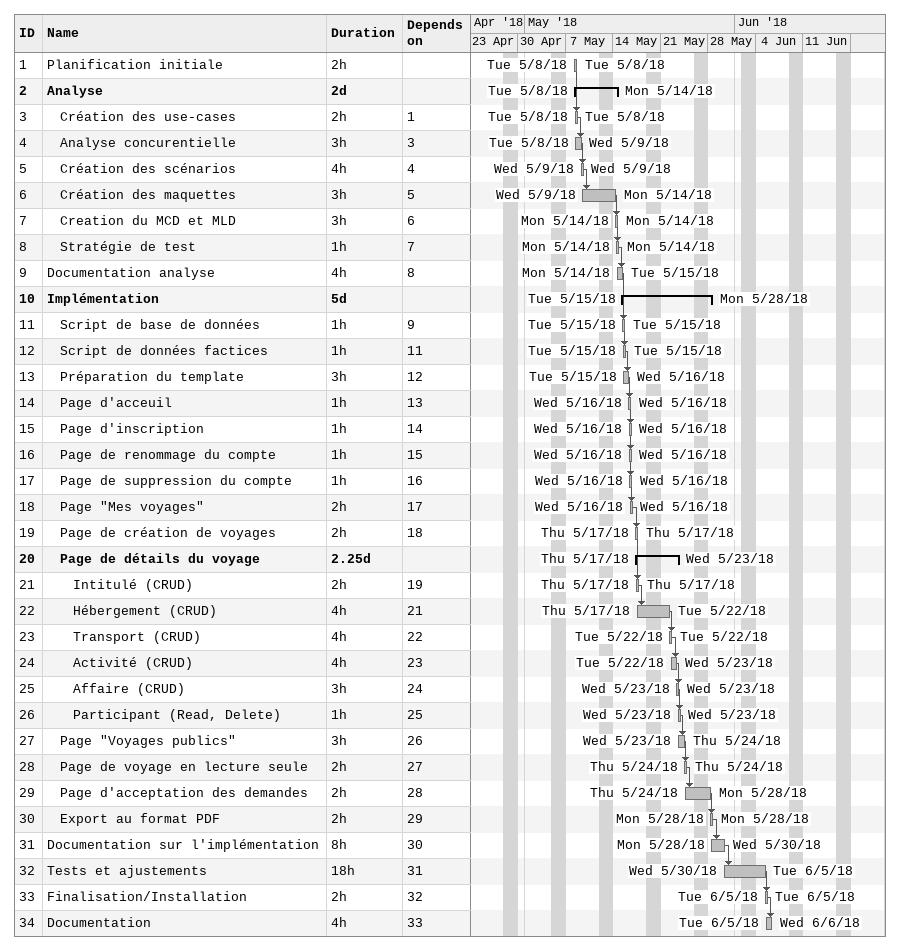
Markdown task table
| ID | Level | Task | Duration | Start | Finish | Predecessors |
|---|---|---|---|---|---|---|
| 1 | 1 | Planification initiale | 2h | 2018-05-08 | 2018-05-08 |  |
| 2 | 1 | **Analyse** | 2d | 2018-05-08 | 2018-05-14 |  |
| 3 | 2 | Création des use-cases | 2h | 2018-05-08 | 2018-05-08 | 1 |
| 4 | 2 | Analyse concurentielle | 3h | 2018-05-08 | 2018-05-09 | 3 |
| 5 | 2 | Création des scénarios | 4h | 2018-05-09 | 2018-05-09 | 4 |
| 6 | 2 | Création des maquettes | 3h | 2018-05-09 | 2018-05-14 | 5 |
| 7 | 2 | Creation du MCD et MLD | 3h | 2018-05-14 | 2018-05-14 | 6 |
| 8 | 2 | Stratégie de test | 1h | 2018-05-14 | 2018-05-14 | 7 |
| 9 | 1 | Documentation analyse | 4h | 2018-05-14 | 2018-05-15 | 8 |
| 10 | 1 | **Implémentation** | 5d | 2018-05-15 | 2018-05-28 |  |
| 11 | 2 | Script de base de données | 1h | 2018-05-15 | 2018-05-15 | 9 |
| 12 | 2 | Script de données factices | 1h | 2018-05-15 | 2018-05-15 | 11 |
| 13 | 2 | Préparation du template | 3h | 2018-05-15 | 2018-05-16 | 12 |
| 14 | 2 | Page d'acceuil | 1h | 2018-05-16 | 2018-05-16 | 13 |
| 15 | 2 | Page d'inscription | 1h | 2018-05-16 | 2018-05-16 | 14 |
| 16 | 2 | Page de renommage du compte | 1h | 2018-05-16 | 2018-05-16 | 15 |
| 17 | 2 | Page de suppression du compte | 1h | 2018-05-16 | 2018-05-16 | 16 |
| 18 | 2 | Page "Mes voyages" | 2h | 2018-05-16 | 2018-05-16 | 17 |
| 19 | 2 | Page de création de voyages | 2h | 2018-05-17 | 2018-05-17 | 18 |
| 20 | 2 | **Page de détails du voyage** | 2.25d | 2018-05-17 | 2018-05-23 |  |
| 21 | 3 | Intitulé (CRUD) | 2h | 2018-05-17 | 2018-05-17 | 19 |
| 22 | 3 | Hébergement (CRUD) | 4h | 2018-05-17 | 2018-05-22 | 21 |
| 23 | 3 | Transport (CRUD) | 4h | 2018-05-22 | 2018-05-22 | 22 |
| 24 | 3 | Activité (CRUD) | 4h | 2018-05-22 | 2018-05-23 | 23 |
| 25 | 3 | Affaire (CRUD) | 3h | 2018-05-23 | 2018-05-23 | 24 |
| 26 | 3 | Participant (Read, Delete) | 1h | 2018-05-23 | 2018-05-23 | 25 |
| 27 | 2 | Page "Voyages publics" | 3h | 2018-05-23 | 2018-05-24 | 26 |
| 28 | 2 | Page de voyage en lecture seule | 2h | 2018-05-24 | 2018-05-24 | 27 |
| 29 | 2 | Page d'acceptation des demandes | 2h | 2018-05-24 | 2018-05-28 | 28 |
| 30 | 2 | Export au format PDF | 2h | 2018-05-28 | 2018-05-28 | 29 |
| 31 | 1 | Documentation sur l'implémentation | 8h | 2018-05-28 | 2018-05-30 | 30 |
| 32 | 1 | Tests et ajustements | 18h | 2018-05-30 | 2018-06-05 | 31 |
| 33 | 1 | Finalisation/Installation | 2h | 2018-06-05 | 2018-06-05 | 32 |
| 34 | 1 | Documentation | 4h | 2018-06-05 | 2018-06-06 | 33 |
